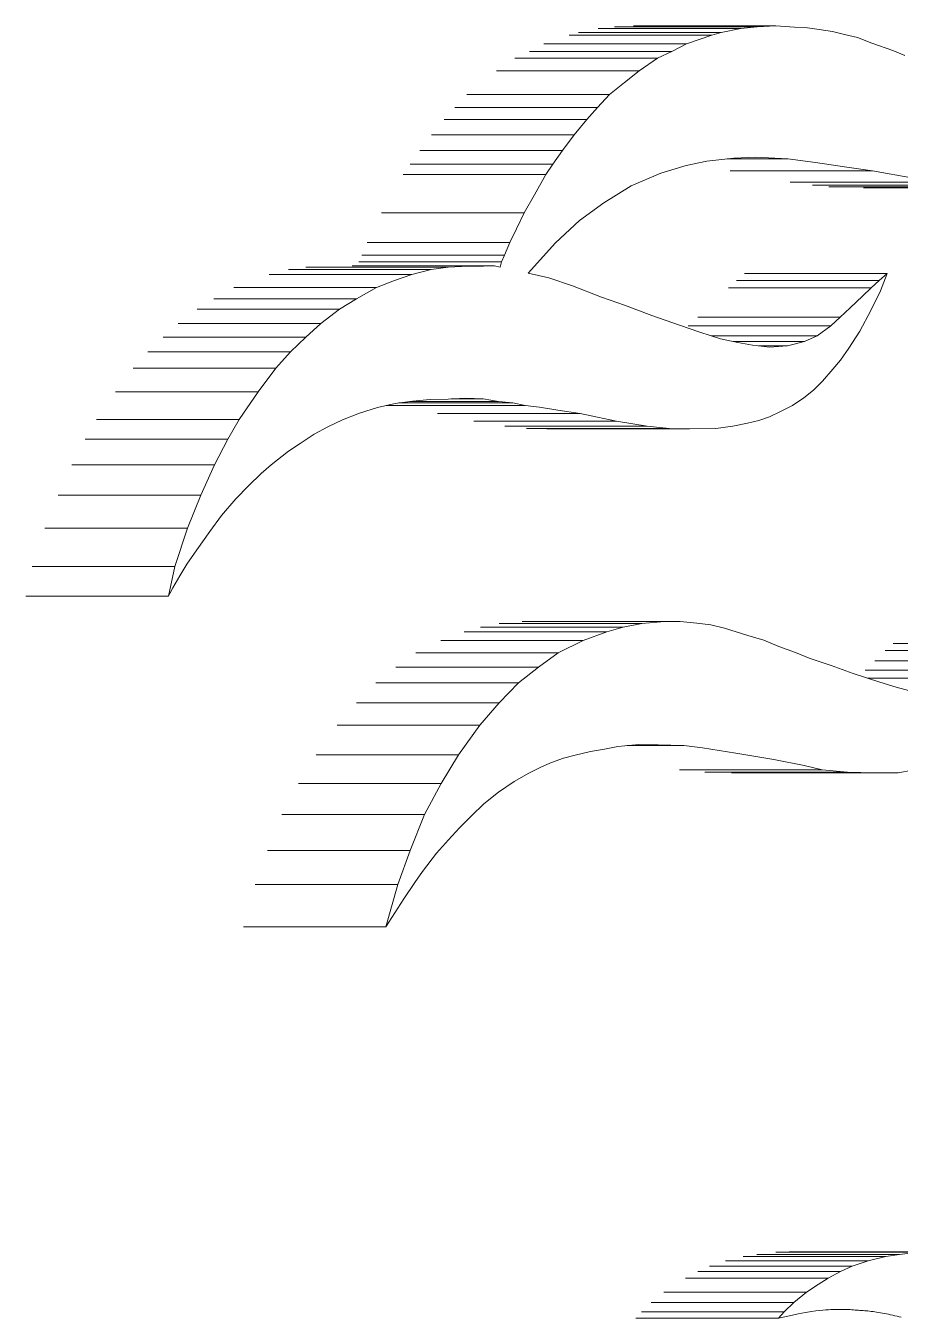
# Model space of a CAD drawing. Header units: inches. Extents: x 17 to 469, y 7 to 301.
# Drawn here: x 258.3804 to 258.7122, y 106.0811 to 106.5716 of the extents above; entities that cross this region are included whole.
import ezdxf

# ---------------------------------------------------------------- set-up
doc = ezdxf.new("R2010")
doc.units = ezdxf.units.IN
doc.header["$LTSCALE"] = 14
doc.header["$MEASUREMENT"] = 0
doc.layers.add('Visible (ANSI)', color=7, linetype='Continuous', lineweight=50)

msp = doc.modelspace()

# ---------------------------------------------------------------- linework, layer by layer
at = {"layer": 'Visible (ANSI)', "linetype": 'Continuous', "lineweight": 18}
for p, q in [((258.597605, 106.570551), (258.651731, 106.570551)), ((258.6038, 106.571242), (258.657927, 106.571242)), ((258.610987, 106.571564), (258.665114, 106.571564)), ((258.644354, 106.569038), (258.651731, 106.570551)), ((258.651731, 106.570551), (258.657927, 106.571242)), ((258.657927, 106.571242), (258.665114, 106.571564)), ((258.665114, 106.571564), (258.672108, 106.57109)), ((258.672108, 106.57109), (258.677095, 106.57081)), ((258.677095, 106.57081), (258.681519, 106.570137)), ((258.681519, 106.570137), (258.686536, 106.569479)), ((258.586607, 106.568019), (258.640734, 106.568019)), ((258.590228, 106.569038), (258.644354, 106.569038)), ((258.63116, 106.564728), (258.640734, 106.568019)), ((258.640734, 106.568019), (258.644354, 106.569038)), ((258.686536, 106.569479), (258.69116, 106.568283)), ((258.69116, 106.568283), (258.696115, 106.567097)), ((258.696115, 106.567097), (258.701471, 106.564998)), ((258.701471, 106.564998), (258.709437, 106.562159)), ((258.571513, 106.561814), (258.625639, 106.561814)), ((258.577034, 106.564728), (258.63116, 106.564728)), ((258.620181, 106.559298), (258.625639, 106.561814)), ((258.625639, 106.561814), (258.63116, 106.564728)), ((258.709437, 106.562159), (258.714066, 106.560305)), ((258.566055, 106.559298), (258.620181, 106.559298)), ((258.613222, 106.554501), (258.620181, 106.559298)), ((258.559095, 106.554501), (258.613222, 106.554501)), ((258.601975, 106.545452), (258.607683, 106.550084)), ((258.607683, 106.550084), (258.613222, 106.554501)), ((258.547849, 106.545452), (258.601975, 106.545452)), ((258.597325, 106.540584), (258.601975, 106.545452)), ((258.543198, 106.540584), (258.597325, 106.540584)), ((258.593332, 106.535997), (258.597325, 106.540584)), ((258.539205, 106.535997), (258.593332, 106.535997)), ((258.588489, 106.530202), (258.593332, 106.535997)), ((258.534363, 106.530202), (258.588489, 106.530202)), ((258.584043, 106.524286), (258.588489, 106.530202)), ((258.529917, 106.524286), (258.584043, 106.524286)), ((258.580372, 106.519034), (258.584043, 106.524286)), ((258.649106, 106.52132), (258.638858, 106.520229)), ((258.646591, 106.521052), (258.669574, 106.521052)), ((258.657366, 106.521753), (258.649106, 106.52132)), ((258.669574, 106.521052), (258.657366, 106.521753)), ((258.680146, 106.519693), (258.669574, 106.521052)), ((258.526245, 106.519034), (258.580372, 106.519034)), ((258.577818, 106.515152), (258.580372, 106.519034)), ((258.631076, 106.518588), (258.621455, 106.51567)), ((258.638858, 106.520229), (258.631076, 106.518588)), ((258.647677, 106.516578), (258.701804, 106.516578)), ((258.69195, 106.517956), (258.680146, 106.519693)), ((258.701804, 106.516578), (258.69195, 106.517956)), ((258.717248, 106.513711), (258.701804, 106.516578)), ((258.523691, 106.515152), (258.577818, 106.515152)), ((258.573422, 106.507369), (258.577818, 106.515152)), ((258.610207, 106.510864), (258.59979, 106.504441)), ((258.621455, 106.51567), (258.610207, 106.510864)), ((258.670515, 106.512267), (258.724641, 106.512267)), ((258.679034, 106.511058), (258.733161, 106.511058)), ((258.569547, 106.500567), (258.573422, 106.507369)), ((258.685191, 106.510402), (258.739318, 106.510402)), ((258.69827, 106.510141), (258.752396, 106.510141)), ((258.59979, 106.504441), (258.590605, 106.497641)), ((258.51542, 106.500567), (258.569547, 106.500567)), ((258.566595, 106.49451), (258.569547, 106.500567)), ((258.590605, 106.497641), (258.581432, 106.489202)), ((258.56405, 106.489289), (258.566595, 106.49451)), ((258.509924, 106.489289), (258.56405, 106.489289)), ((258.562113, 106.484465), (258.56405, 106.489289)), ((258.581432, 106.489202), (258.571048, 106.477657)), ((258.506817, 106.48196), (258.560943, 106.48196)), ((258.507987, 106.484465), (258.562113, 106.484465)), ((258.560492, 106.47999), (258.560943, 106.48196)), ((258.560943, 106.48196), (258.562113, 106.484465)), ((258.472788, 106.477138), (258.526915, 106.477138)), ((258.480077, 106.479113), (258.534204, 106.479113)), ((258.486634, 106.479986), (258.54076, 106.479986)), ((258.504218, 106.480452), (258.558344, 106.480452)), ((258.520368, 106.474867), (258.526915, 106.477138)), ((258.526915, 106.477138), (258.534204, 106.479113)), ((258.534204, 106.479113), (258.54076, 106.479986)), ((258.54076, 106.479986), (258.545823, 106.480261)), ((258.545823, 106.480261), (258.54843, 106.48033)), ((258.54843, 106.48033), (258.554058, 106.480338)), ((258.554058, 106.480338), (258.558344, 106.480452)), ((258.558344, 106.480452), (258.560492, 106.47999)), ((258.571048, 106.477657), (258.57886, 106.475889)), ((258.653212, 106.477506), (258.707339, 106.477506)), ((258.653242, 106.477507), (258.707369, 106.477507)), ((258.704295, 106.474916), (258.707339, 106.477506)), ((258.707369, 106.477507), (258.70473, 106.470938)), ((258.707339, 106.477506), (258.707369, 106.477507)), ((258.459346, 106.472237), (258.513473, 106.472237)), ((258.505888, 106.468015), (258.513473, 106.472237)), ((258.513473, 106.472237), (258.520368, 106.474867)), ((258.57886, 106.475889), (258.587878, 106.472946)), ((258.587878, 106.472946), (258.598896, 106.468623)), ((258.647082, 106.47213), (258.701208, 106.47213)), ((258.650169, 106.474916), (258.704295, 106.474916)), ((258.697964, 106.469021), (258.701208, 106.47213)), ((258.701208, 106.47213), (258.704295, 106.474916)), ((258.451762, 106.468015), (258.505888, 106.468015)), ((258.499528, 106.464), (258.505888, 106.468015)), ((258.598896, 106.468623), (258.607676, 106.465514)), ((258.693332, 106.464588), (258.697964, 106.469021)), ((258.70473, 106.470938), (258.701142, 106.463578)), ((258.445401, 106.464), (258.499528, 106.464)), ((258.492389, 106.458566), (258.499528, 106.464)), ((258.607676, 106.465514), (258.617974, 106.46165)), ((258.689534, 106.460987), (258.693332, 106.464588)), ((258.701142, 106.463578), (258.696922, 106.455733)), ((258.438262, 106.458566), (258.492389, 106.458566)), ((258.486633, 106.453453), (258.492389, 106.458566)), ((258.617974, 106.46165), (258.62851, 106.457951)), ((258.62851, 106.457951), (258.636172, 106.45529)), ((258.631766, 106.457708), (258.685892, 106.457708)), ((258.635407, 106.460987), (258.689534, 106.460987)), ((258.680742, 106.453912), (258.685892, 106.457708)), ((258.685892, 106.457708), (258.689534, 106.460987)), ((258.432507, 106.453453), (258.486633, 106.453453)), ((258.480895, 106.447881), (258.486633, 106.453453)), ((258.636172, 106.45529), (258.644119, 106.452783)), ((258.64054, 106.453912), (258.680742, 106.453912)), ((258.644119, 106.452783), (258.650658, 106.451365)), ((258.675899, 106.451715), (258.680742, 106.453912)), ((258.696922, 106.455733), (258.69277, 106.449196)), ((258.426769, 106.447881), (258.480895, 106.447881)), ((258.475337, 106.441615), (258.480895, 106.447881)), ((258.649043, 106.451715), (258.675899, 106.451715)), ((258.650658, 106.451365), (258.656238, 106.450399)), ((258.656238, 106.450399), (258.662694, 106.449616)), ((258.658597, 106.450113), (258.669459, 106.450113)), ((258.662694, 106.449616), (258.669459, 106.450113)), ((258.669459, 106.450113), (258.675899, 106.451715)), ((258.69277, 106.449196), (258.689654, 106.444643)), ((258.689654, 106.444643), (258.68667, 106.441211)), ((258.42121, 106.441615), (258.475337, 106.441615)), ((258.468571, 106.432694), (258.475337, 106.441615)), ((258.68667, 106.441211), (258.682772, 106.436751)), ((258.414444, 106.432694), (258.468571, 106.432694)), ((258.461353, 106.422123), (258.468571, 106.432694)), ((258.679299, 106.433306), (258.675682, 106.430416)), ((258.682772, 106.436751), (258.679299, 106.433306)), ((258.52055, 106.428281), (258.513918, 106.426708)), ((258.517157, 106.427476), (258.569886, 106.427476)), ((258.527186, 106.429155), (258.52055, 106.428281)), ((258.521998, 106.428472), (258.565264, 106.428472)), ((258.526204, 106.429026), (258.559807, 106.429026)), ((258.533825, 106.42975), (258.527186, 106.429155)), ((258.540676, 106.429931), (258.533825, 106.42975)), ((258.547107, 106.430241), (258.540676, 106.429931)), ((258.54188, 106.429989), (258.553997, 106.429989)), ((258.553997, 106.429989), (258.547107, 106.430241)), ((258.559807, 106.429026), (258.553997, 106.429989)), ((258.565264, 106.428472), (258.559807, 106.429026)), ((258.569886, 106.427476), (258.565264, 106.428472)), ((258.575344, 106.426783), (258.569886, 106.427476)), ((258.671366, 106.427508), (258.666837, 106.425153)), ((258.675682, 106.430416), (258.671366, 106.427508)), ((258.507111, 106.424558), (258.500555, 106.422009)), ((258.513918, 106.426708), (258.507111, 106.424558)), ((258.536648, 106.424395), (258.590774, 106.424395)), ((258.582273, 106.425709), (258.575344, 106.426783)), ((258.590774, 106.424395), (258.582273, 106.425709)), ((258.597356, 106.423032), (258.590774, 106.424395)), ((258.604567, 106.421546), (258.597356, 106.423032)), ((258.662654, 106.423226), (258.658609, 106.421721)), ((258.666837, 106.425153), (258.662654, 106.423226)), ((258.407226, 106.422123), (258.461353, 106.422123)), ((258.457027, 106.414666), (258.461353, 106.422123)), ((258.494979, 106.419347), (258.489823, 106.416556)), ((258.500555, 106.422009), (258.494979, 106.419347)), ((258.550441, 106.421546), (258.604567, 106.421546)), ((258.562163, 106.419614), (258.61629, 106.419614)), ((258.57049, 106.418717), (258.624616, 106.418717)), ((258.578182, 106.418641), (258.632308, 106.418641)), ((258.61629, 106.419614), (258.604567, 106.421546)), ((258.624616, 106.418717), (258.61629, 106.419614)), ((258.632308, 106.418641), (258.624616, 106.418717)), ((258.642236, 106.418764), (258.632308, 106.418641)), ((258.648803, 106.419637), (258.642236, 106.418764)), ((258.65435, 106.42077), (258.648803, 106.419637)), ((258.658609, 106.421721), (258.65435, 106.42077)), ((258.4029, 106.414666), (258.457027, 106.414666)), ((258.452017, 106.404917), (258.457027, 106.414666)), ((258.484532, 106.413062), (258.480077, 106.41015)), ((258.489823, 106.416556), (258.484532, 106.413062)), ((258.480077, 106.41015), (258.473506, 106.404913)), ((258.39789, 106.404917), (258.452017, 106.404917)), ((258.446843, 106.393416), (258.452017, 106.404917)), ((258.473506, 106.404913), (258.469753, 106.4016)), ((258.469753, 106.4016), (258.464889, 106.397)), ((258.392716, 106.393416), (258.446843, 106.393416)), ((258.441764, 106.380868), (258.446843, 106.393416)), ((258.464889, 106.397), (258.460167, 106.391986)), ((258.460167, 106.391986), (258.454667, 106.385778)), ((258.454667, 106.385778), (258.450233, 106.379653)), ((258.387637, 106.380868), (258.441764, 106.380868)), ((258.436959, 106.366405), (258.441764, 106.380868)), ((258.450233, 106.379653), (258.445315, 106.372677)), ((258.445315, 106.372677), (258.441575, 106.367269)), ((258.382833, 106.366405), (258.436959, 106.366405)), ((258.434555, 106.355095), (258.436959, 106.366405)), ((258.441575, 106.367269), (258.438877, 106.362867)), ((258.438877, 106.362867), (258.436259, 106.358252)), ((258.380429, 106.355095), (258.434555, 106.355095)), ((258.435134, 106.356142), (258.434555, 106.355095)), ((258.436259, 106.358252), (258.435134, 106.356142)), ((258.560051, 106.34478), (258.614178, 106.34478)), ((258.568845, 106.345433), (258.622972, 106.345433)), ((258.574621, 106.34545), (258.628747, 106.34545)), ((258.607121, 106.343371), (258.614178, 106.34478)), ((258.614178, 106.34478), (258.622972, 106.345433)), ((258.622972, 106.345433), (258.628747, 106.34545)), ((258.628747, 106.34545), (258.635138, 106.344805)), ((258.635138, 106.344805), (258.640442, 106.344266)), ((258.640442, 106.344266), (258.645546, 106.342908)), ((258.546826, 106.341584), (258.600953, 106.341584)), ((258.552994, 106.343371), (258.607121, 106.343371)), ((258.592004, 106.338314), (258.600953, 106.341584)), ((258.600953, 106.341584), (258.607121, 106.343371)), ((258.645546, 106.342908), (258.654493, 106.340154)), ((258.654493, 106.340154), (258.660483, 106.338412)), ((258.537878, 106.338314), (258.592004, 106.338314)), ((258.582513, 106.33365), (258.592004, 106.338314)), ((258.660483, 106.338412), (258.666139, 106.335982)), ((258.666139, 106.335982), (258.672473, 106.333706)), ((258.7065, 106.334428), (258.760626, 106.334428)), ((258.709607, 106.33709), (258.763734, 106.33709)), ((258.528386, 106.33365), (258.582513, 106.33365)), ((258.574958, 106.328211), (258.582513, 106.33365)), ((258.672473, 106.333706), (258.677651, 106.331535)), ((258.677651, 106.331535), (258.686065, 106.328784)), ((258.702636, 106.330522), (258.756762, 106.330522)), ((258.520832, 106.328211), (258.574958, 106.328211)), ((258.567408, 106.32222), (258.574958, 106.328211)), ((258.686065, 106.328784), (258.694374, 106.325746)), ((258.694374, 106.325746), (258.70452, 106.322485)), ((258.69899, 106.327032), (258.753117, 106.327032)), ((258.513281, 106.32222), (258.567408, 106.32222)), ((258.560006, 106.314579), (258.567408, 106.32222)), ((258.699977, 106.323945), (258.749332, 106.323945)), ((258.70452, 106.322485), (258.710783, 106.320614)), ((258.710783, 106.320614), (258.717275, 106.318741)), ((258.50588, 106.314579), (258.560006, 106.314579)), ((258.552748, 106.306114), (258.560006, 106.314579)), ((258.498621, 106.306114), (258.552748, 106.306114)), ((258.54468, 106.294871), (258.552748, 106.306114)), ((258.594729, 106.296119), (258.588874, 106.294781)), ((258.599994, 106.297087), (258.594729, 106.296119)), ((258.605082, 106.29805), (258.599994, 106.297087)), ((258.613036, 106.298739), (258.605082, 106.29805)), ((258.608703, 106.298364), (258.630157, 106.298364)), ((258.620441, 106.298698), (258.613036, 106.298739)), ((258.630157, 106.298364), (258.620441, 106.298698)), ((258.637212, 106.297485), (258.630157, 106.298364)), ((258.649828, 106.295572), (258.637212, 106.297485)), ((258.664298, 106.293115), (258.649828, 106.295572)), ((258.490554, 106.294871), (258.54468, 106.294871)), ((258.53799, 106.283939), (258.54468, 106.294871)), ((258.576145, 106.290276), (258.571363, 106.287901)), ((258.579948, 106.291941), (258.576145, 106.290276)), ((258.584439, 106.293598), (258.579948, 106.291941)), ((258.588874, 106.294781), (258.584439, 106.293598)), ((258.675804, 106.290815), (258.664298, 106.293115)), ((258.682686, 106.289222), (258.675804, 106.290815)), ((258.571363, 106.287901), (258.565815, 106.284795)), ((258.628559, 106.289222), (258.682686, 106.289222)), ((258.638076, 106.288296), (258.692202, 106.288296)), ((258.648206, 106.288091), (258.702333, 106.288091)), ((258.692202, 106.288296), (258.682686, 106.289222)), ((258.702333, 106.288091), (258.692202, 106.288296)), ((258.711454, 106.288096), (258.702333, 106.288091)), ((258.722425, 106.290054), (258.711454, 106.288096)), ((258.483864, 106.283939), (258.53799, 106.283939)), ((258.53172, 106.272192), (258.53799, 106.283939)), ((258.5598, 106.28073), (258.554262, 106.276323)), ((258.565815, 106.284795), (258.5598, 106.28073)), ((258.554262, 106.276323), (258.549537, 106.271778)), ((258.477593, 106.272192), (258.53172, 106.272192)), ((258.52629, 106.258536), (258.53172, 106.272192)), ((258.549537, 106.271778), (258.544947, 106.267159)), ((258.544947, 106.267159), (258.540771, 106.26267)), ((258.540771, 106.26267), (258.536244, 106.257579)), ((258.472164, 106.258536), (258.52629, 106.258536)), ((258.521545, 106.245726), (258.52629, 106.258536)), ((258.536244, 106.257579), (258.531003, 106.250652)), ((258.52801, 106.24643), (258.523845, 106.240284)), ((258.531003, 106.250652), (258.52801, 106.24643)), ((258.467418, 106.245726), (258.521545, 106.245726)), ((258.517097, 106.229615), (258.521545, 106.245726)), ((258.523845, 106.240284), (258.517097, 106.229615)), ((258.462971, 106.229615), (258.517097, 106.229615)), ((258.652706, 106.104438), (258.706833, 106.104438)), ((258.657862, 106.105262), (258.711988, 106.105262)), ((258.665116, 106.10614), (258.719243, 106.10614)), ((258.67007, 106.106271), (258.724196, 106.106271)), ((258.7001, 106.102885), (258.706833, 106.104438)), ((258.706833, 106.104438), (258.711988, 106.105262)), ((258.711988, 106.105262), (258.719243, 106.10614)), ((258.639863, 106.100798), (258.693989, 106.100798)), ((258.645973, 106.102885), (258.7001, 106.102885)), ((258.689599, 106.098757), (258.693989, 106.100798)), ((258.693989, 106.100798), (258.7001, 106.102885)), ((258.630741, 106.096294), (258.684867, 106.096294)), ((258.635472, 106.098757), (258.689599, 106.098757)), ((258.681167, 106.093859), (258.684867, 106.096294)), ((258.684867, 106.096294), (258.689599, 106.098757)), ((258.622587, 106.090991), (258.676714, 106.090991)), ((258.671902, 106.086999), (258.676714, 106.090991)), ((258.676714, 106.090991), (258.681167, 106.093859)), ((258.617776, 106.086999), (258.671902, 106.086999)), ((258.66821, 106.083464), (258.671902, 106.086999)), ((258.68293, 106.084117), (258.681735, 106.084007)), ((258.683993, 106.084189), (258.68293, 106.084117)), ((258.68501, 106.084248), (258.683993, 106.084189)), ((258.685995, 106.084296), (258.68501, 106.084248)), ((258.686948, 106.084335), (258.685995, 106.084296)), ((258.687867, 106.084364), (258.686948, 106.084335)), ((258.688753, 106.084383), (258.687867, 106.084364)), ((258.689602, 106.084392), (258.688753, 106.084383)), ((258.690415, 106.084391), (258.689602, 106.084392)), ((258.691191, 106.08438), (258.690415, 106.084391)), ((258.691928, 106.084359), (258.691191, 106.08438)), ((258.692631, 106.08433), (258.691928, 106.084359)), ((258.693304, 106.084294), (258.692631, 106.08433)), ((258.693953, 106.084253), (258.693304, 106.084294)), ((258.694581, 106.084209), (258.693953, 106.084253)), ((258.695194, 106.084162), (258.694581, 106.084209)), ((258.695796, 106.084116), (258.695194, 106.084162)), ((258.696392, 106.08407), (258.695796, 106.084116)), ((258.696986, 106.084027), (258.696392, 106.08407)), ((258.611966, 106.08107), (258.666093, 106.08107)), ((258.614083, 106.083464), (258.66821, 106.083464)), ((258.666093, 106.08107), (258.66821, 106.083464)), ((258.670217, 106.081966), (258.666093, 106.08107)), ((258.673599, 106.082663), (258.670217, 106.081966)), ((258.67634, 106.083189), (258.673599, 106.082663)), ((258.678542, 106.083571), (258.67634, 106.083189)), ((258.680306, 106.083834), (258.678542, 106.083571)), ((258.681735, 106.084007), (258.680306, 106.083834)), ((258.69758, 106.083985), (258.696986, 106.084027)), ((258.698178, 106.083943), (258.69758, 106.083985)), ((258.698781, 106.083898), (258.698178, 106.083943)), ((258.699391, 106.083848), (258.698781, 106.083898)), ((258.700011, 106.083793), (258.699391, 106.083848)), ((258.700643, 106.08373), (258.700011, 106.083793)), ((258.70129, 106.083656), (258.700643, 106.08373)), ((258.701952, 106.083572), (258.70129, 106.083656)), ((258.702631, 106.083477), (258.701952, 106.083572)), ((258.703327, 106.08337), (258.702631, 106.083477)), ((258.704038, 106.083254), (258.703327, 106.08337)), ((258.704765, 106.083127), (258.704038, 106.083254)), ((258.705508, 106.082991), (258.704765, 106.083127)), ((258.706266, 106.082845), (258.705508, 106.082991)), ((258.707039, 106.08269), (258.706266, 106.082845)), ((258.707827, 106.082527), (258.707039, 106.08269)), ((258.708626, 106.082355), (258.707827, 106.082527)), ((258.709434, 106.082177), (258.708626, 106.082355)), ((258.710247, 106.081992), (258.709434, 106.082177)), ((258.711061, 106.081801), (258.710247, 106.081992)), ((258.711874, 106.081604), (258.711061, 106.081801)), ((258.712681, 106.081403), (258.711874, 106.081604))]:
    msp.add_line(p, q, dxfattribs=at)

doc.saveas('drawing.dxf')
